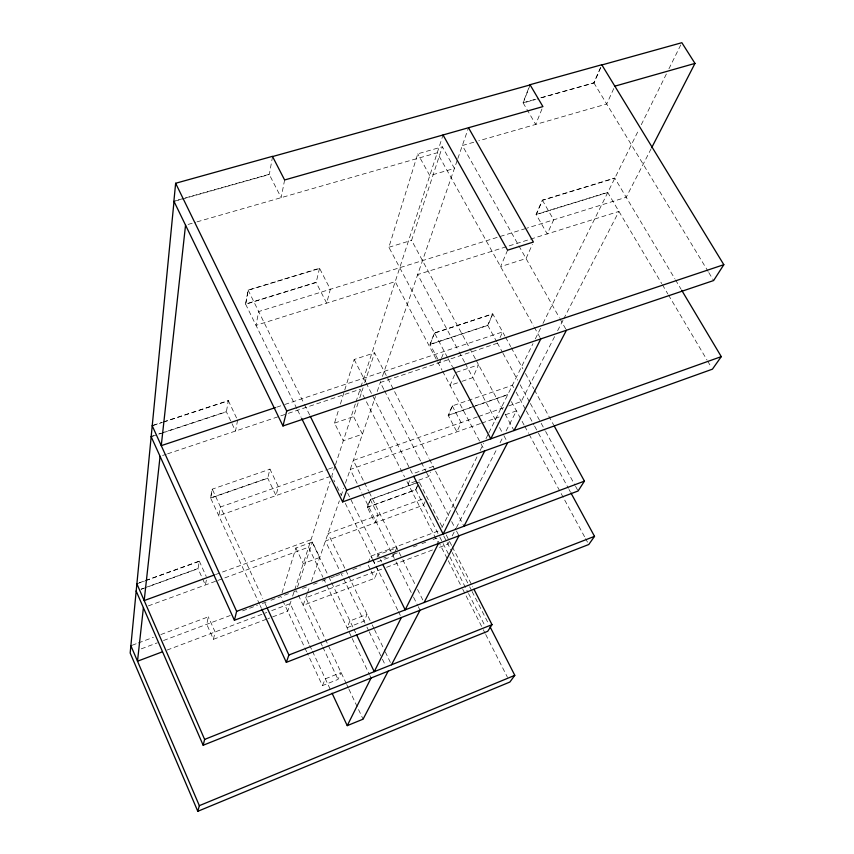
<?xml version="1.0" encoding="UTF-8"?>
<svg xmlns="http://www.w3.org/2000/svg" width="854" height="854" viewBox="0 0 854 854"><rect width="100%" height="100%" fill="white"/><g stroke="black" fill="none" stroke-linecap="round" stroke-linejoin="round"><path stroke-width="0.64" stroke-dasharray="4.27 3.2" d="M259.595 604.322L210.586 497.946L212.198 488.99L262.776 598.462M245.578 304.056L248.098 290.082L319.535 268.252L330.317 289.292L326.676 303.138L316.055 282.322L245.578 304.056L297.011 408.949M145.575 580.506L199.313 561.131L198.043 568.689L147.315 587.05M163.381 421.919L228.317 400.611L226.395 411.831L164.961 432.135M272.554 156.549L269.309 174.526L174.002 201.384M206.337 580.154L205.387 585.001L197.968 568.54L144.774 587.798M237.625 420.2L235.501 431.046L226.321 411.66L162.367 432.786M284.617 179.97L281.158 197.658L269.202 174.312L173.896 201.17M160.862 634.543L208.323 616.823L206.753 624.317L213.447 639.294L266.683 619.139M213.447 639.294L215.101 631.96L208.323 616.823M319.535 268.252L316.151 282.503L245.674 304.248L248.194 290.275L319.631 268.434M282.044 592.793L295.89 548.022L312.351 542.012L319.748 557.459L303.255 563.544L295.89 548.022M358.125 402.842L353.599 416.603L362.427 434.163L343.297 440.771L334.512 423.104L338.835 409.109M340.415 404.027L344.343 391.303M344.738 390.032L354.186 359.491L374.586 352.798L428.921 458.246M447.475 357.442L388.88 247.265L417.766 153.827L442.351 146.781L454.435 168.398L429.786 175.604L417.766 153.827M290.99 601.152L287.723 611.176L267.921 618.68M292.634 596.135L294.267 591.117M294.673 589.868L330.092 481.272M335.046 466.092L331.832 475.924L334.768 481.891M335.462 464.822L355.542 403.227M355.958 401.978L360.441 388.207M360.858 386.958L442.639 136.202M297.544 586.997L312.351 542.012M359.769 397.836L363.067 387.823M364.711 382.827L374.586 352.798M475.422 358.936L411.585 240.326L442.351 146.781M307.098 593.989L303.17 605.326L374.628 578.275L378.002 570.525L372.568 559.445M307.536 592.729L309.714 586.431M311.464 581.393L339.348 500.839M341.088 495.811L343.703 488.264M345.443 483.225L375.472 396.491M377.212 391.474L380.681 381.428M382.421 376.4L457.413 159.773M457.84 158.545L468.504 127.737M370.273 499.483L378.108 515.25L375.034 522.872L367.284 507.233L370.273 499.483L419.154 481.848L442.639 527.879M441.027 359.224L439.682 362.587L430.021 344.343L434.398 332.964L492.715 313.824L504.906 336.06M541.959 108.981L535.725 124.428L523.064 102.768L529.085 87.119M530.131 84.909L523.171 102.96L535.821 99.395M441.486 358.104L444.197 351.378M368.117 562.882L370.935 556.125L439.522 530.526M322.438 685.623L325.331 678.813L341.088 672.568L338.024 679.421L322.438 685.623L307.28 653.118M377.073 557.139L378.066 554.79L396.832 547.777L394.719 552.495M409.6 480.621L408.169 483.994L428.612 476.628L430.629 472.113M454.552 374.917L450.09 385.389L460.872 381.717M507.586 250.179L500.593 266.64L526.043 258.548L532.352 244.415M367.284 507.233L415.727 489.684L418.172 484.09M452.289 405.896L461.107 422.623L456.879 431.868L448.179 415.29L452.289 405.896L512.389 385.271M430.021 344.343L487.709 325.278L492.715 313.824M542.343 200.146L553.67 219.83L547.243 233.921L536.088 214.429L542.343 200.146L614.72 178.027L674.831 278.778M540.763 97.772L593.861 82.806L600.714 67.156M417.264 486.47L415.791 489.822L367.359 507.372L370.337 499.622L419.229 481.987M452.374 406.045L448.265 415.439L471.792 407.251M600.832 67.349L593.978 82.998L537.081 99.043M394.196 553.68L393.139 556.029L374.575 562.999M425.068 501.789L423.563 505.098L325.427 541.041L339.849 570.931M500.06 337.565L502.632 331.918L283.016 405.074M613.759 88.549L606.703 104.007L478.795 140.803M441.945 527.687L477.76 455.289M480.108 450.538L483.631 443.418M485.979 438.668L488.328 433.917M488.915 432.732L532.992 343.628M535.341 338.867L540.635 328.16M542.995 323.41L638.931 129.466M641.279 124.705L666.568 73.604M668.917 68.843L681.855 42.7M449.161 541.788L447.944 544.147L438.134 547.852M452.193 535.896L455.822 528.818M456.431 527.633L497.039 448.617M500.07 442.724L503.102 436.832M506.123 430.928L516.424 410.881L505.269 414.82M554.609 336.593L521.228 401.54L508.706 405.928M557.641 330.69L563.106 320.058M563.704 318.884L618.926 211.418L417.67 274.582L458.417 350.695M651.164 148.703L626.206 197.263L526.929 228.146M167.064 650.065L266.8 612.457M271.721 610.599L290.179 603.639L309.148 644.215M381.685 569.138L305.796 597.757L328 644.813M386.584 567.291L433.224 549.698M141.294 648.848L157.349 642.827M163.52 640.511L230.228 615.51M242.589 610.888L257.417 605.326M262.359 603.468L266.064 602.081M271.006 600.234L280.891 596.53L306.757 652.008M284.457 595.195L289.196 593.413M293.947 591.641L296.317 590.744L320.036 641.183M302.465 588.438L308.614 586.143M313.535 584.296L317.229 582.908M322.139 581.072L325.833 579.685M330.754 577.838L334.448 576.461M335.675 576.002L343.052 573.226M352.894 569.543L360.271 566.778M383.702 557.993L386.168 557.075M393.577 554.299L397.281 552.912M413.325 546.891L417.03 545.503M421.972 543.656L425.676 542.269M433.085 539.493L436.789 538.105L447.656 559.519M132.135 645.272L137.131 643.404M138.38 642.934L153.368 637.34M215.496 574.571L311.027 539.717L328.192 575.553M422.186 499.174L328.032 533.515L345.272 569.159M148.361 605.881L216.574 580.901M217.823 580.442L308.593 547.2L322.94 577.251M139.319 582.77L144.326 580.966M136.886 583.816L144.39 581.115M145.639 580.667L199.377 561.281M141.07 589.143L143.536 588.246M141.134 589.292L146.077 587.499M433.159 466.465L412.471 473.874L372.141 394.729M330.594 476.361L218.784 515.763L220.503 506.966L327.253 469.551M480.45 423.563L350.215 469.454L357.858 484.869M481.699 423.125L499.067 416.998M328.512 469.102L334.779 466.903M477.386 416.912L353.342 460.402L363.921 481.656M478.646 416.474L503.7 407.689M210.586 497.946L267.676 478.08L276.013 495.598L278.351 486.695L269.917 469.017L267.75 478.24L210.65 498.106L212.272 489.15L269.992 469.177M448.179 415.29L474.183 406.237M475.422 405.81L507.618 394.612L508.941 397.057M473.031 406.814L507.703 394.751M334.512 423.104L353.599 416.603M462.067 381.311L472.838 377.628L478.582 364.786L455.534 372.59M162.591 455.492L166.359 454.232M167.619 453.816L279.546 416.282M280.806 415.855L287.104 413.742M288.364 413.325L360.1 389.275L404.561 476.895M497.487 343.201L380.318 382.485L383.937 389.552M276.707 407.177L281.756 405.49M151.083 436.522L153.592 435.689M158.609 434.035L161.118 433.202M152.418 436.287L163.712 432.551M153.389 425.196L162.132 422.324M152.225 425.783L162.217 422.506M163.466 422.1L228.392 400.782M525.658 228.541L258.687 311.571L256.008 325.321L395.199 281.628L441.988 370.06M536.088 214.429L607.632 192.363L661.722 283.613M607.728 192.534L536.195 214.61L542.45 200.327L614.827 178.198M388.88 247.265L411.585 240.326M188.093 224.431L195.737 222.232M197.018 221.859L437.237 152.759L533.665 326.079M473.735 142.255L462.345 145.532L518.239 244.703M523.064 102.768L535.704 99.203M593.861 82.806L708.115 271.455M708.809 272.586L713.624 280.539M675.514 279.92L680.98 289.079M662.394 284.756L667.807 293.883M668.49 295.025L707.027 360.036M707.699 361.178L711.083 366.889M518.89 245.856L559.274 317.517M559.925 318.681L565.796 329.089M534.305 327.242L540.144 337.736M505.547 337.223L510.681 346.585M511.322 347.759L522.861 368.811M525.434 373.497L533.771 388.709M534.412 389.872L553.648 424.972M487.709 325.278L496.622 341.621M497.252 342.785L502.344 352.115M502.985 353.289L517.62 380.126M520.171 384.791L529.715 402.298M530.355 403.462L540.539 422.132M541.18 423.296L545.001 430.299M545.631 431.473L574.913 485.147M575.553 486.31L578.094 490.986M512.304 385.122L513.649 387.599M516.136 392.157L525.69 409.739M526.331 410.913L533.974 424.982M534.615 426.157L537.796 432.017M538.436 433.191L568.39 488.285M569.031 489.459L570.301 491.808M511.418 401.636L524.1 425.057M524.74 426.231L528.541 433.256M529.17 434.43L584.958 537.486M585.598 538.65L587.499 542.173M476.062 360.1L502.6 409.418M505.13 414.115L513.991 430.565M459.046 351.869L464.693 362.406M465.313 363.58L497.081 422.922M499.569 427.576L503.305 434.537M503.924 435.7L507.66 442.671M448.094 358.605L452.439 366.761M442.607 371.244L480.418 442.703M481.037 443.877L484.741 450.891M429.53 459.42L434.964 469.978M435.572 471.152L463.957 526.245M384.546 390.726L420.766 461.331M421.364 462.516L425.591 470.746M426.199 471.92L449.247 516.862M451.681 521.591L455.929 529.875M456.538 531.06L458.961 535.789M446.258 534.956L451.67 545.578M452.278 546.763L472.742 586.879M354.186 359.491L365.512 381.738M366.12 382.923L371.533 393.555M443.76 535.928L451.606 551.321M452.204 552.495L469.059 585.577M469.657 586.751L471.461 590.295M472.07 591.48L488.915 624.552M415.727 489.684L439.127 535.714M439.725 536.888L449.332 555.773M449.93 556.947L467.928 592.356M468.536 593.53L484.73 625.395M448.265 560.704L462.153 588.064M462.761 589.26L482.691 628.512M483.3 629.708L485.104 633.273M485.712 634.458L507.457 677.286M406.963 481.624L438.38 543.539M364.509 482.83L368.629 491.103M369.216 492.278L402.159 558.495M402.746 559.68L415.183 584.67M417.553 589.431L424.064 602.529M358.445 486.054L361.979 493.174M362.566 494.359L395.477 560.747M396.064 561.921L413.016 596.113M413.603 597.288L417.691 605.539M418.279 606.714L420.029 610.258M248.098 290.082L303.864 403.259M304.451 404.454L309.735 415.172M347.642 493.036L379.838 558.388M380.425 559.583L381.599 561.975M337.106 486.663L341.205 495.01M345.304 503.358L372.237 558.228M372.824 559.423L397.857 610.418M398.434 611.603L400.761 616.342M370.935 556.125L372.024 558.345M297.598 410.133L301.11 417.286M368.234 565.199L370.561 569.96M371.138 571.145L374.628 578.275M345.849 570.355L348.144 575.105M348.72 576.29L371.65 623.698M372.216 624.872L373.924 628.395M374.49 629.569L384.706 650.695M385.271 651.869L391.516 664.786M340.426 572.127L366.355 625.907M366.932 627.092L368.65 630.668M369.227 631.864L381.866 658.06M382.432 659.256L385.303 665.213M328.769 576.749L331.053 581.521M331.63 582.716L355.595 632.739M323.517 578.446L351.634 637.297M352.2 638.504L369.366 674.414M369.931 675.621L371.074 678.012M228.317 400.611L236.537 417.916M328.566 646.019L346.158 683.317M346.724 684.513L348.411 688.1M348.976 689.295L363.078 719.175M320.549 642.272L322.289 645.966M322.844 647.161L338.024 679.421M309.714 645.4L311.945 650.172M312.5 651.367L330.391 689.626M264.996 603.276L266.661 606.884M260.15 605.529L261.26 607.952M199.313 561.131L206.273 576.557M434.483 333.135L430.106 344.504L487.794 325.438L492.811 313.984L434.483 333.135M349.937 620.943L347.055 627.722L364.06 621.136L367.113 614.314L349.937 620.943"/><path stroke-width="1.28" d="M174.002 201.384L130.171 653.011L197.797 811.3L509.87 682.047L514.802 675.343L490.121 626.921M175.636 183.268L173.896 201.17L282.973 425.965L713.624 280.539L723.829 264.697L601.771 64.755L530.014 84.706L542.92 106.601L284.617 179.97L272.447 156.346L175.636 183.268L286.72 410.987L282.973 425.965M143.397 607.696L137.505 661.209L162.143 651.922M160.072 456.335L144.187 600.575L214.247 575.02M185.542 225.168L161.257 445.639L275.447 407.593M473.949 589.249L492.011 624.648L487.73 631.298L203.167 745.254L204.629 739.415L136.821 583.666M554.299 426.146L584.435 481.133L578.094 490.986L234.412 620.26L236.633 611.347L152.14 425.602M197.797 811.3L199.334 805.664L130.886 645.731M570.942 492.971L594.523 536.355L588.769 544.51L286.325 662.352L288.898 655.007L267.227 608.091M681.663 290.221L721.278 356.63L712.439 369.163L342.614 501.917L346.703 490.228L310.322 416.368M332.067 693.224L347.236 725.654L371.074 678.012M401.348 617.527L374.244 671.682L356.726 635.098M438.38 543.539L405.191 609.852L382.784 564.366M484.741 450.891L443.13 534.038L413.678 476.233M540.795 338.899L490.772 438.849L453.058 367.925M651.773 147.518L694.985 63.409L681.855 42.7L601.889 64.947M388.175 671.159L363.078 719.175L347.236 725.654M391.516 664.786L420.029 610.258M424.064 602.529L458.961 535.789M463.957 526.245L507.66 442.671M513.991 430.565L566.448 330.242M199.334 805.664L514.802 675.343M204.629 739.415L492.011 624.648M288.898 655.007L594.523 536.355M236.633 611.347L584.435 481.133M346.703 490.228L721.278 356.63M286.72 410.987L723.829 264.697M614.848 86.169L694.985 63.409M272.554 156.549L530.131 84.909M468.504 127.737L533.398 242.056L507.586 250.179L443.034 134.975M301.697 418.481L342.614 501.917M261.815 609.158L286.325 662.352M151.083 436.522L234.412 620.26M136.117 590.936L203.167 745.254"/></g></svg>
